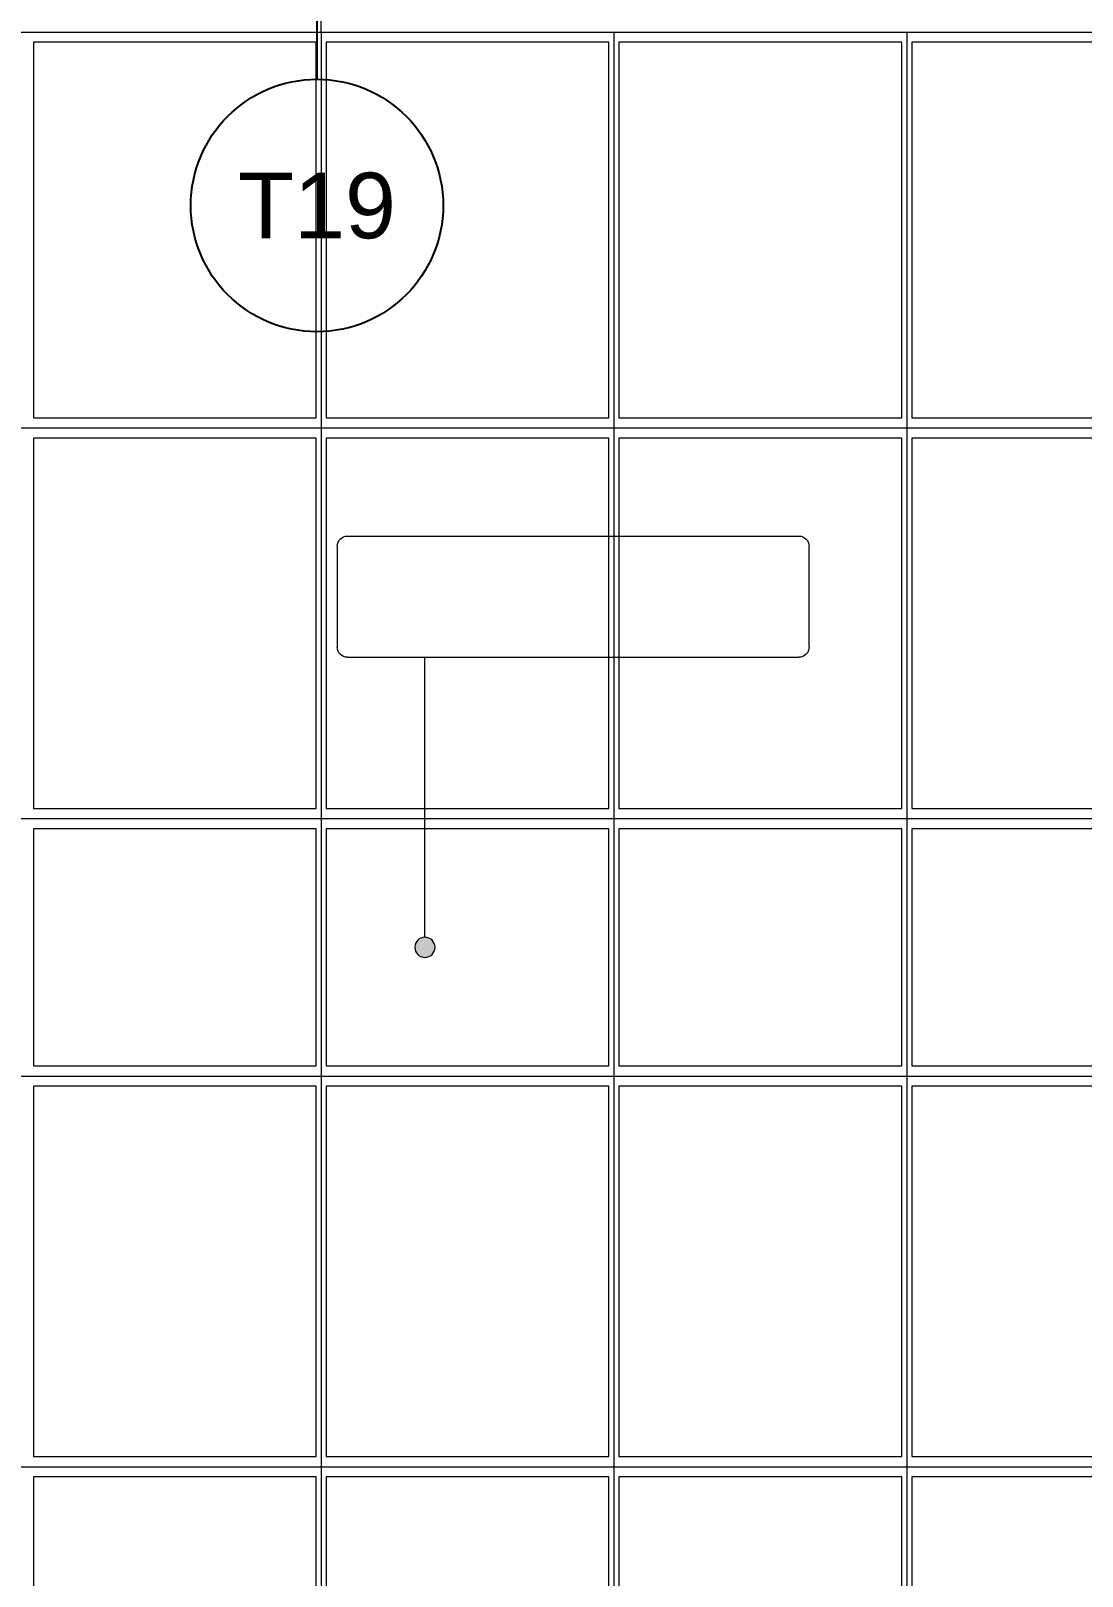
# Model space of a CAD drawing. Header units: metres. Extents: x 349703 to 349913, y 9282546 to 9282694.
# Drawn here: x 349750.87 to 349761.28, y 9282625.82 to 9282641.13 of the extents above; entities that cross this region are included whole.
import ezdxf
from ezdxf.enums import TextEntityAlignment as Align

# ---------------------------------------------------------------- set-up
doc = ezdxf.new("R2010")
doc.units = ezdxf.units.M
doc.header["$LTSCALE"] = 0.25
for name, color, linetype, lineweight in [('ARQ-FONDO', 253, 'CONTINUOUS', 9), ('COTAS', 94, 'CONTINUOUS', 18), ('LLORAD-TEXTO', 1, 'CONTINUOUS', 25), ('TRAZO', 2, 'Continuous', 13)]:
    doc.layers.add(name, color=color, linetype=linetype, lineweight=lineweight)
doc.styles.get("Standard").update_dxf_attribs({"font": 'arial.ttf'})

# ---------------------------------------------------------------- blocks, each defined once
blk = doc.blocks.new('PLAZA CENTRAL')
at = {"layer": 'ARQ-FONDO'}
for p, q in [((349596.639, 9282637.196), (349621.082, 9282637.196)), ((349596.639, 9282633.326), (349621.082, 9282633.326)), ((349596.639, 9282626.906), (349621.082, 9282626.906))]:
    blk.add_line(p, q, dxfattribs=at)
for points in [[(349596.639, 9282641.117), (349621.082, 9282641.117), (349621.082, 9282622.885), (349596.639, 9282622.885)], [(349599.639, 9282637.296), (349602.439, 9282637.296), (349602.439, 9282641.017), (349599.639, 9282641.017)], [(349602.539, 9282637.296), (349605.339, 9282637.296), (349605.339, 9282641.017), (349602.539, 9282641.017)], [(349605.439, 9282637.296), (349608.239, 9282637.296), (349608.239, 9282641.017), (349605.439, 9282641.017)], [(349608.339, 9282637.296), (349611.139, 9282637.296), (349611.139, 9282641.017), (349608.339, 9282641.017)], [(349599.639, 9282633.426), (349602.439, 9282633.426), (349602.439, 9282637.096), (349599.639, 9282637.096)], [(349602.539, 9282633.426), (349605.339, 9282633.426), (349605.339, 9282637.096), (349602.539, 9282637.096)], [(349605.439, 9282633.426), (349608.239, 9282633.426), (349608.239, 9282637.096), (349605.439, 9282637.096)], [(349608.339, 9282633.426), (349611.139, 9282633.426), (349611.139, 9282637.096), (349608.339, 9282637.096)], [(349599.639, 9282630.876), (349602.439, 9282630.876), (349602.439, 9282633.226), (349599.639, 9282633.226)], [(349602.539, 9282630.876), (349605.339, 9282630.876), (349605.339, 9282633.226), (349602.539, 9282633.226)], [(349605.439, 9282630.876), (349608.239, 9282630.876), (349608.239, 9282633.226), (349605.439, 9282633.226)], [(349608.339, 9282630.876), (349611.139, 9282630.876), (349611.139, 9282633.226), (349608.339, 9282633.226)], [(349599.639, 9282627.006), (349602.439, 9282627.006), (349602.439, 9282630.676), (349599.639, 9282630.676)], [(349602.539, 9282627.006), (349605.339, 9282627.006), (349605.339, 9282630.676), (349602.539, 9282630.676)], [(349605.439, 9282627.006), (349608.239, 9282627.006), (349608.239, 9282630.676), (349605.439, 9282630.676)], [(349608.339, 9282627.006), (349611.139, 9282627.006), (349611.139, 9282630.676), (349608.339, 9282630.676)], [(349599.639, 9282623.036), (349602.439, 9282623.036), (349602.439, 9282626.806), (349599.639, 9282626.806)], [(349602.539, 9282623.036), (349605.339, 9282623.036), (349605.339, 9282626.806), (349602.539, 9282626.806)], [(349605.439, 9282623.036), (349608.239, 9282623.036), (349608.239, 9282626.806), (349605.439, 9282626.806)], [(349608.339, 9282623.036), (349611.139, 9282623.036), (349611.139, 9282626.806), (349608.339, 9282626.806)]]:
    blk.add_lwpolyline(points, close=True, dxfattribs=at)
for points in [[(349602.489, 9282641.117), (349602.489, 9282622.885)], [(349605.389, 9282641.117), (349605.389, 9282622.885)], [(349608.289, 9282641.117), (349608.289, 9282622.885)], [(349596.639, 9282630.776), (349621.082, 9282630.776)]]:
    blk.add_lwpolyline(points, dxfattribs=at)
blk = doc.blocks.new('*U947')
at = {"layer": 'cotas', "true_color": 0x000000}
h = blk.add_hatch(color=18, dxfattribs=at)
h.dxf.hatch_style = 1
edge = h.paths.add_edge_path()
edge.add_arc((2841.421, 1652.807), 0.1, 0, 360)
at = {"layer": 'TRAZO', "color": 18, "true_color": 0x000000}
for p, q in [((2841.421, 1652.707), (2841.421, 1649.933)), ((2840.653, 1649.933), (2845.126, 1649.933)), ((2840.553, 1648.833), (2840.553, 1649.833)), ((2845.226, 1649.833), (2845.226, 1648.833)), ((2840.653, 1648.733), (2845.126, 1648.733))]:
    blk.add_line(p, q, dxfattribs=at)
blk.add_circle((2841.421, 1652.807), 0.1, dxfattribs=at)
for centre, start, end in [((2840.653, 1649.833), 90, 180), ((2845.126, 1649.833), 0, 90), ((2840.653, 1648.833), 180, 270), ((2845.126, 1648.833), 270, 0)]:
    blk.add_arc(centre, 0.1, start, end, dxfattribs=at)

msp = doc.modelspace()

# ---------------------------------------------------------------- linework, layer by layer
at = {"layer": 'ARQ-FONDO', "flags": 128}
msp.add_lwpolyline([(349753.742, 9282641.117), (349753.742, 9282642.91)], dxfattribs=at)
at = {"layer": 'LLORAD-TEXTO'}
msp.add_line((349753.7, 9282641.9), (349753.7, 9282640.65), dxfattribs=at)
msp.add_circle((349753.7, 9282639.4), 1.25, dxfattribs=at)

# ---------------------------------------------------------------- block references
at = {"layer": 'ARQ-FONDO'}
msp.add_blockref('PLAZA CENTRAL', (151.252, 0), dxfattribs=at)
at = {"layer": 'ARQ-FONDO', "xscale": -1, "rotation": 180}
msp.add_blockref('*U947', (346913.348, 9284284.858), dxfattribs=at)

# ---------------------------------------------------------------- texts
at = {"layer": 'LLORAD-TEXTO'}
msp.add_text('T19', height=0.65, dxfattribs=at).set_placement((349753.7, 9282639.4), align=Align.MIDDLE_CENTER)

doc.saveas('drawing.dxf')
